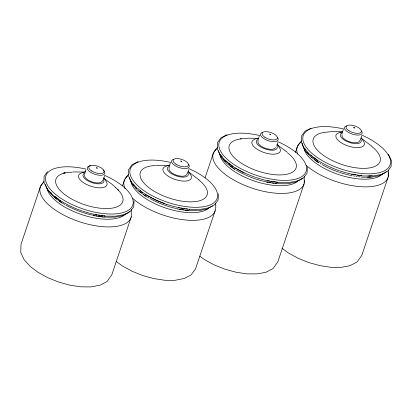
<?xml version="1.0" encoding="UTF-8"?>
<svg xmlns="http://www.w3.org/2000/svg" width="412" height="412" viewBox="0 0 412 412"><rect width="100%" height="100%" fill="white"/><g stroke="black" fill="none" stroke-linecap="round" stroke-linejoin="round"><path stroke-width="0.62" d="M43.914 182.058L44.12 176.305L47.473 171.619M131.258 216.382L131.268 209.708M134.07 200.829L133.725 206.834L130.29 211.459L124.259 214.554M215.265 209.816L215.275 203.147M302.207 143.118L302.233 144.581L305.019 150.468M304.205 182.892L304.216 176.223M307.393 167.195L307.048 173.2L303.613 177.824L297.582 180.919M388.212 176.331L388.341 170.233M391.4 160.634L391.055 166.639L387.62 171.263L381.589 174.358M84.723 174.544L84.79 173.859M169.1 167.833L169.172 167.148M258.113 140.224L258.005 141.599A9.255 3.955 18.6 0 0 265.498 148.299A9.255 3.955 18.6 0 0 275.546 147.517M342.053 134.343L342.12 133.658M104.457 176.192L103.592 178.772M169.414 165.799L170.28 163.219M188.84 169.481L187.975 172.062M258.355 138.875L259.225 136.295M277.786 142.557L276.916 145.137M342.362 132.309L343.232 129.728M361.793 135.991L360.922 138.571M85.202 171.85L85.902 169.929M40.314 186.935L21.007 244.306L20.744 252.463L24.107 259.653L30.395 266.585L38.244 272.456L48.065 277.822L58.725 282.102L69.808 285.156L80.881 286.84L90.702 286.927L99.925 285.233L106.981 281.556L111.75 274.917L131.057 217.546M122.493 185.807L124.321 180.368M205.073 177.783L213.262 153.444M215.064 210.985L195.494 268.979L190.988 274.995L184.468 278.419L174.709 280.366L164.888 280.278L153.815 278.594L142.732 275.535L132.072 271.256L122.251 265.894L116.364 261.486M295.425 152.358L297.268 146.883M304.005 184.061L277.791 261.944L273.027 268.583L265.967 272.26L257.227 273.918L246.927 273.867L236.025 272.219L224.772 269.129L214.111 264.849L204.285 259.483L199.872 256.182M388.011 177.495L361.798 255.378L357.034 262.022L349.973 265.694L341.234 267.352L330.934 267.306L320.031 265.652L308.779 262.562L298.118 258.283L288.292 252.917L281.921 248.148M102.969 179.987L102.222 181.151A9.255 3.955 18.6 0 1 92.175 181.939A9.255 3.955 18.6 0 1 84.681 175.234M187.352 173.277L186.605 174.441A9.255 3.955 18.6 0 1 176.557 175.229A9.255 3.955 18.6 0 1 169.064 168.523M360.299 139.792L359.552 140.956A9.255 3.955 18.6 0 1 349.505 141.738A9.255 3.955 18.6 0 1 342.012 135.038M40.86 185.884L44.099 181.409M131.855 164.908L128.462 169.883L128.359 175.63L131.253 181.738M124.867 179.323L128.487 174.405M129.368 211.552L128.456 212.695L122.642 215.677M213.807 152.399L217.428 147.481M297.814 145.833L301.435 140.914M302.315 178.061L301.409 179.21L295.595 182.192M386.322 171.5L385.416 172.643L379.601 175.625M212.685 205.938L206.654 209.116M132.077 164.718L138.108 161.622M227.048 134.698L221.017 137.793L217.443 142.67L217.299 148.706L220.193 154.814M311.06 128.137L305.024 131.232L301.45 136.109L301.306 142.145L304.2 148.248M208.642 207.844L214.673 204.749L218.108 200.124L218.391 193.836M339.261 132.52L339.854 132.262M255.543 138.937L258.633 138.298M82.843 172.386L85.578 171.912M340.178 132.19L342.64 131.737M167.226 165.675L169.96 165.202M297.325 181.017L288.683 182.567L278.522 182.48L267.228 180.77M295.337 182.295L286.999 183.793L277.209 183.706L266.332 182.058M124.002 214.652L115.36 216.202L105.194 216.115L93.905 214.405M122.39 215.785L114.052 217.284M372.932 176.001L381.332 174.456M379.344 175.733L371.243 177.222L361.216 177.145M208.384 207.942L199.743 209.492M198.296 210.712L206.397 209.219M156.04 165.325L169.337 165.33M269.669 134.4L270.746 134.317M353.676 127.838L354.753 127.751M180.729 161.324L181.805 161.241M96.346 168.034L97.423 167.952M72.914 171.928L84.954 172.041M372.69 176.006L362.529 175.914L351.235 174.204M340.482 131.68L331.506 131.649L326.505 132.164A35.231 15.059 18.6 0 0 320.227 152.842A35.231 15.059 18.6 0 0 368.374 168.091A35.231 15.059 18.6 0 0 371.861 146.533M341.383 131.747L342.284 131.84M258.278 138.406L248.766 138.175L242.498 138.731A35.231 15.059 18.6 0 0 236.375 159.537A35.231 15.059 18.6 0 0 284.743 174.611A35.231 15.059 18.6 0 0 287.355 152.708M178.288 207.694L189.577 209.404M177.392 208.987L188.263 210.63M93.385 215.548L104.257 217.196M166.644 204.481L155.437 199.985L145.431 194.51M244.378 173.061L234.371 167.586L226.25 161.504M361.324 138.267L371.928 146.322M277.317 144.828L286.984 152.038M188.377 171.752L198.981 179.812M103.994 178.463L111.709 184.046L115.504 187.398M310.257 154.943L318.378 161.02M318.687 162.797L310.679 156.787L305.163 150.704M234.68 169.358L226.667 163.353L221.156 157.271M145.74 196.282L137.726 190.277L132.211 184.195M61.048 201.221L52.736 194.994L47.014 188.681M61.728 202.848L53.72 196.838L48.204 190.756M137.309 188.428L131.397 181.97M353.815 127.437L354.614 128.153M269.808 134.003L270.607 134.719M180.868 160.927L181.666 161.643M96.485 167.638L97.284 168.353M103.551 177.974L105.426 180.008M361.082 137.953L362.761 139.807M304.344 148.48L310.071 154.794M277.075 144.519L278.754 146.373M220.338 155.046L226.064 161.36M188.13 171.444L189.808 173.298M388.444 154.243L391.338 160.35M221.012 157.029L218.164 150.854M132.072 183.953L129.224 177.778M48.065 190.519L45.217 184.344M43.976 182.341L46.87 188.449M382.424 173.982A42.297 18.077 18.6 0 1 338.422 174.487A42.297 18.077 18.6 0 1 303.814 147.46M388.31 172.613A47.885 20.461 18.6 0 1 359.316 186.59A47.885 20.461 18.6 0 1 306.312 165.433M297.603 154.052A47.885 20.461 18.6 0 1 300.528 142.392M370.522 176.98A44.12 18.854 18.6 0 1 367.483 177.124M360.294 176.846A44.12 18.854 18.6 0 1 358.461 176.65M357.214 176.496A44.12 18.854 18.6 0 1 355.958 176.321M354.686 176.125A44.12 18.854 18.6 0 1 353.408 175.909M352.126 175.667A44.12 18.854 18.6 0 1 339.782 172.437M339.179 172.237A44.12 18.854 18.6 0 1 328.565 167.978M327.978 167.699A44.12 18.854 18.6 0 1 322.256 164.702M321.175 164.074A44.12 18.854 18.6 0 1 320.119 163.435M319.094 162.792A44.12 18.854 18.6 0 1 314.732 159.768M312.296 157.817A44.12 18.854 18.6 0 1 311.4 157.034M308.603 154.294A44.12 18.854 18.6 0 1 306.677 152.002M362.792 140.245A14.935 6.381 18.6 0 1 358.476 147.599A14.935 6.381 18.6 0 1 339.792 141.754A14.935 6.381 18.6 0 1 338.906 132.777M340.43 132.422A14.935 6.381 18.6 0 1 341.579 132.288M361.782 135.074A45.83 19.585 18.6 0 1 379.164 172.71A45.83 19.585 18.6 0 1 307.12 148.408A45.83 19.585 18.6 0 1 343.938 129.054M361.602 130.995A9.255 3.955 18.6 0 1 352.095 134.049A9.255 3.955 18.6 0 1 346.415 125.871M372.206 175.754A45.83 19.585 18.6 0 1 368.642 175.909M361.623 175.615A45.83 19.585 18.6 0 1 359.825 175.43M358.605 175.28A45.83 19.585 18.6 0 1 357.369 175.11M356.128 174.92A45.83 19.585 18.6 0 1 351.735 174.116M351.106 173.982A45.83 19.585 18.6 0 1 339.653 170.82M339.061 170.62A45.83 19.585 18.6 0 1 318.785 161.015M317.683 160.299A45.83 19.585 18.6 0 1 313.532 157.317M312.121 156.174A45.83 19.585 18.6 0 1 310.797 155.036M305.889 149.803A45.83 19.585 18.6 0 1 305.204 148.866M360.536 138.813A10.964 4.686 18.6 0 1 349.268 142.428A10.964 4.686 18.6 0 1 342.542 132.741M105.462 180.446A14.935 6.381 18.6 0 1 101.146 187.795A14.935 6.381 18.6 0 1 82.462 181.955A14.935 6.381 18.6 0 1 81.571 172.978M82.05 172.839A14.935 6.381 18.6 0 1 83.1 172.618M103.144 169.95A9.255 3.955 18.6 0 1 101.337 175.244A9.255 3.955 18.6 0 1 88.935 171.062A9.255 3.955 18.6 0 1 90.743 165.768M104.452 175.275A45.83 19.585 18.6 0 1 121.967 212.875A45.83 19.585 18.6 0 1 49.965 188.825A45.83 19.585 18.6 0 1 86.005 169.111M115.484 187.512A35.231 15.059 18.6 0 1 109.309 208.462A35.231 15.059 18.6 0 1 61.172 191.467A35.231 15.059 18.6 0 1 72.234 172.242M104.88 215.862A45.83 19.585 18.6 0 1 103.695 215.754M102.49 215.625A45.83 19.585 18.6 0 1 101.275 215.476M100.039 215.311A45.83 19.585 18.6 0 1 98.169 215.018M96.913 214.801A45.83 19.585 18.6 0 1 95.656 214.564M93.776 214.183A45.83 19.585 18.6 0 1 82.915 211.222M82.318 211.021A45.83 19.585 18.6 0 1 61.455 201.216M60.899 200.855A45.83 19.585 18.6 0 1 59.807 200.134M58.741 199.398A45.83 19.585 18.6 0 1 54.786 196.375M51.474 193.341A45.83 19.585 18.6 0 1 50.563 192.389M103.206 179.014A10.964 4.686 18.6 0 1 91.938 182.629A10.964 4.686 18.6 0 1 85.212 172.942M117.724 189.407A38.996 16.665 18.6 0 1 118.574 190.148M63.736 172.958A40.541 17.325 18.6 0 1 65.065 172.834M63.752 173.025A40.494 17.304 18.6 0 1 65.075 172.901M125.469 214.034A42.297 18.077 18.6 0 1 82.776 214.971A42.297 18.077 18.6 0 1 47.081 188.799M131.361 216.403A47.885 20.461 18.6 0 1 74.495 219.951A47.885 20.461 18.6 0 1 43.569 182.444M113.563 217.031A44.12 18.854 18.6 0 1 103.937 216.949M102.732 216.836A44.12 18.854 18.6 0 1 98.365 216.279M97.093 216.068A44.12 18.854 18.6 0 1 95.811 215.842M94.528 215.594A44.12 18.854 18.6 0 1 93.251 215.332M92.643 215.198A44.12 18.854 18.6 0 1 82.827 212.489M82.22 212.288A44.12 18.854 18.6 0 1 72.172 208.292M71.611 208.029A44.12 18.854 18.6 0 1 65.853 205.068M64.756 204.44A44.12 18.854 18.6 0 1 59.354 200.974M56.768 199.042A44.12 18.854 18.6 0 1 54.446 197.09M189.844 173.735A14.935 6.381 18.6 0 1 185.117 181.105A14.935 6.381 18.6 0 1 166.18 174.719A14.935 6.381 18.6 0 1 166.942 166.01M188.835 168.565A45.83 19.585 18.6 0 1 206.211 206.201A45.83 19.585 18.6 0 1 134.173 181.893A45.83 19.585 18.6 0 1 170.99 162.544M198.908 180.023A35.231 15.059 18.6 0 1 194.861 201.648A35.231 15.059 18.6 0 1 146.394 185.544A35.231 15.059 18.6 0 1 155.36 165.557M188.655 164.486A9.255 3.955 18.6 0 1 179.143 167.54A9.255 3.955 18.6 0 1 173.467 159.362M199.259 209.239A45.83 19.585 18.6 0 1 189.263 209.152M187.481 208.982A45.83 19.585 18.6 0 1 186.265 208.843M185.04 208.683A45.83 19.585 18.6 0 1 183.798 208.508M182.552 208.307A45.83 19.585 18.6 0 1 180.667 207.978M179.411 207.73A45.83 19.585 18.6 0 1 178.154 207.473M177.562 207.339A45.83 19.585 18.6 0 1 166.7 204.311M164.924 203.693A45.83 19.585 18.6 0 1 156.23 200.144M155.679 199.887A45.83 19.585 18.6 0 1 152.806 198.481M151.678 197.894A45.83 19.585 18.6 0 1 146.337 194.819M145.838 194.5A45.83 19.585 18.6 0 1 142.083 191.94M141.074 191.183A45.83 19.585 18.6 0 1 137.85 188.521M187.589 172.298A10.964 4.686 18.6 0 1 176.321 175.919A10.964 4.686 18.6 0 1 169.595 166.232M208.513 208.359A42.297 18.077 18.6 0 1 164.172 207.53A42.297 18.077 18.6 0 1 130.862 180.95M215.368 209.837A47.885 20.461 18.6 0 1 182.233 219.611A47.885 20.461 18.6 0 1 132.937 198.548M125.114 188.665A47.885 20.461 18.6 0 1 127.576 175.878M197.569 210.47A44.12 18.854 18.6 0 1 184.89 210.063M183.639 209.899A44.12 18.854 18.6 0 1 182.372 209.713M181.1 209.507A44.12 18.854 18.6 0 1 179.179 209.157M177.258 208.766A44.12 18.854 18.6 0 1 149.86 198.502M148.763 197.878A44.12 18.854 18.6 0 1 143.361 194.412M141.275 192.868A44.12 18.854 18.6 0 1 138.895 190.916M136.537 188.701A44.12 18.854 18.6 0 1 135.656 187.784M134.08 185.946A44.12 18.854 18.6 0 1 133.071 184.586M142.552 192.662A42.297 18.077 18.6 0 1 140.276 190.787M298.417 180.549A42.297 18.077 18.6 0 1 254.415 181.053A42.297 18.077 18.6 0 1 219.807 154.026M304.463 180.456A47.885 20.461 18.6 0 1 250.058 187.434A47.885 20.461 18.6 0 1 216.521 148.953M276.287 183.407A44.12 18.854 18.6 0 1 275.072 183.283M273.836 183.139A44.12 18.854 18.6 0 1 271.951 182.887M270.679 182.686A44.12 18.854 18.6 0 1 269.402 182.47M268.119 182.233A44.12 18.854 18.6 0 1 266.837 181.975M266.198 181.841A44.12 18.854 18.6 0 1 244.558 174.539M243.971 174.261A44.12 18.854 18.6 0 1 236.112 169.996M235.087 169.358A44.12 18.854 18.6 0 1 230.215 165.943M225.477 161.777A44.12 18.854 18.6 0 1 223.021 159.022M229.649 164.239A42.297 18.077 18.6 0 1 228.794 163.492M277.776 141.64A45.83 19.585 18.6 0 1 295.157 179.277A45.83 19.585 18.6 0 1 223.113 154.969A45.83 19.585 18.6 0 1 259.931 135.62M240.201 138.844A38.996 16.665 18.6 0 1 241.344 138.782M277.595 137.562A9.255 3.955 18.6 0 1 269.242 140.966A9.255 3.955 18.6 0 1 261.223 133.045M261.558 132.808A9.255 3.955 18.6 0 1 262.408 132.437M277.616 182.176A45.83 19.585 18.6 0 1 273.362 181.671M272.121 181.486A45.83 19.585 18.6 0 1 270.869 181.28M269.613 181.053A45.83 19.585 18.6 0 1 267.723 180.677M267.1 180.549A45.83 19.585 18.6 0 1 255.646 177.387M255.054 177.186A45.83 19.585 18.6 0 1 244.62 172.963M244.043 172.69A45.83 19.585 18.6 0 1 235.278 167.895M233.13 166.494A45.83 19.585 18.6 0 1 229.046 163.502M228.114 162.74A45.83 19.585 18.6 0 1 225.771 160.659M222.248 156.843A45.83 19.585 18.6 0 1 221.198 155.432M276.833 145.858A10.964 4.686 18.6 0 1 264.813 148.835A10.964 4.686 18.6 0 1 258.535 139.308M278.785 146.811A14.935 6.381 18.6 0 1 274.469 154.16A14.935 6.381 18.6 0 1 255.785 148.32A14.935 6.381 18.6 0 1 254.899 139.344M348.964 130.748A8.044 3.435 18.6 0 0 361.36 131.783A8.044 3.435 18.6 0 0 350.89 125.109A8.044 3.435 18.6 0 0 348.964 130.748M91.634 170.944A8.044 3.435 18.6 0 0 104.03 171.984A8.044 3.435 18.6 0 0 93.555 165.31A8.044 3.435 18.6 0 0 91.634 170.944M176.017 164.233A8.044 3.435 18.6 0 0 188.413 165.274A8.044 3.435 18.6 0 0 177.938 158.599A8.044 3.435 18.6 0 0 176.017 164.233M264.957 137.309A8.044 3.435 18.6 0 0 277.353 138.35A8.044 3.435 18.6 0 0 266.883 131.675A8.044 3.435 18.6 0 0 264.957 137.309"/></g></svg>
